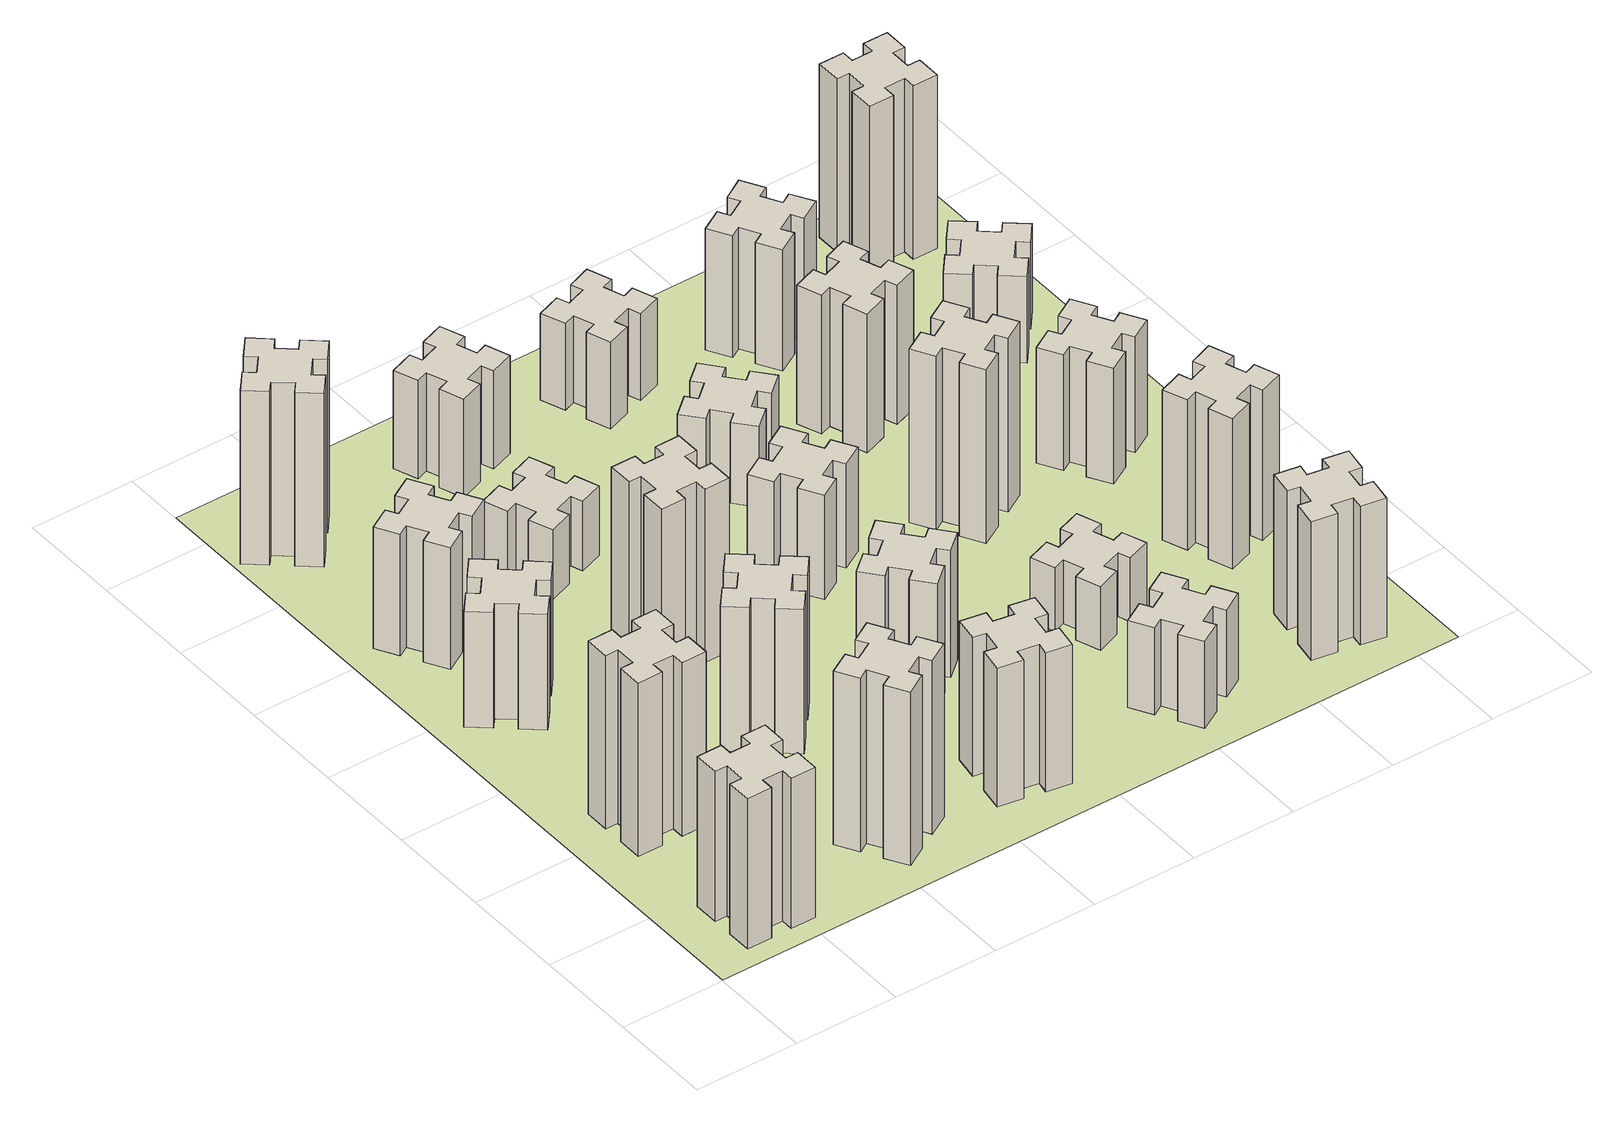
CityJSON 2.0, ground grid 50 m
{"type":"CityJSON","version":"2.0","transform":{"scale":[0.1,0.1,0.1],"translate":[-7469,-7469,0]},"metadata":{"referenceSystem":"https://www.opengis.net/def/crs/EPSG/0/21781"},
"CityObjects":{
"building1":{"type":"Building","attributes":{"class":"1000","function":"1000","usage":"1000","yearOfConstruction":2016,"roofType":"1000","measuredHeight":78,"storeysAboveGround":30,"storeysBelowGround":0},"geometry":[{"type":"Solid","lod":"1","boundaries":[[[[0,1,2,3,4,5,6,7,8,9,10,11,12,13,14,15,16,17,18,19]],[[17,16,20,21]],[[16,15,22,20]],[[15,14,23,22]],[[14,13,24,23]],[[13,12,25,24]],[[12,11,26,25]],[[11,10,27,26]],[[10,9,28,27]],[[9,8,29,28]],[[8,7,30,29]],[[7,6,31,30]],[[6,5,32,31]],[[5,4,33,32]],[[4,3,34,33]],[[3,2,35,34]],[[2,1,36,35]],[[1,0,37,36]],[[0,19,38,37]],[[19,18,39,38]],[[18,17,21,39]],[[24,25,26,27,28,29,30,31,32,33,34,35,36,37,38,39,21,20,22,23]]]]}]},
"building2":{"type":"Building","attributes":{"class":"1000","function":"1000","usage":"1000","yearOfConstruction":2016,"roofType":"1000","measuredHeight":90,"storeysAboveGround":30,"storeysBelowGround":0},"geometry":[{"type":"Solid","lod":"1","boundaries":[[[[40,41,42,43,44,45,46,47,48,49,50,51,52,53,54,55,56,57,58,59]],[[57,56,60,61]],[[56,55,62,60]],[[55,54,63,62]],[[54,53,64,63]],[[53,52,65,64]],[[52,51,66,65]],[[51,50,67,66]],[[50,49,68,67]],[[49,48,69,68]],[[48,47,70,69]],[[47,46,71,70]],[[46,45,72,71]],[[45,44,73,72]],[[44,43,74,73]],[[43,42,75,74]],[[42,41,76,75]],[[41,40,77,76]],[[40,59,78,77]],[[59,58,79,78]],[[58,57,61,79]],[[64,65,66,67,68,69,70,71,72,73,74,75,76,77,78,79,61,60,62,63]]]]}]},
"building3":{"type":"Building","attributes":{"class":"1000","function":"1000","usage":"1000","yearOfConstruction":2016,"roofType":"1000","measuredHeight":60,"storeysAboveGround":30,"storeysBelowGround":0},"geometry":[{"type":"Solid","lod":"1","boundaries":[[[[80,81,82,83,84,85,86,87,88,89,90,91,92,93,94,95,96,97,98,99]],[[97,96,100,101]],[[96,95,102,100]],[[95,94,103,102]],[[94,93,104,103]],[[93,92,105,104]],[[92,91,106,105]],[[91,90,107,106]],[[90,89,108,107]],[[89,88,109,108]],[[88,87,110,109]],[[87,86,111,110]],[[86,85,112,111]],[[85,84,113,112]],[[84,83,114,113]],[[83,82,115,114]],[[82,81,116,115]],[[81,80,117,116]],[[80,99,118,117]],[[99,98,119,118]],[[98,97,101,119]],[[104,105,106,107,108,109,110,111,112,113,114,115,116,117,118,119,101,100,102,103]]]]}]},
"building4":{"type":"Building","attributes":{"class":"1000","function":"1000","usage":"1000","yearOfConstruction":2016,"roofType":"1000","measuredHeight":63,"storeysAboveGround":30,"storeysBelowGround":0},"geometry":[{"type":"Solid","lod":"1","boundaries":[[[[120,121,122,123,124,125,126,127,128,129,130,131,132,133,134,135,136,137,138,139]],[[137,136,140,141]],[[136,135,142,140]],[[135,134,143,142]],[[134,133,144,143]],[[133,132,145,144]],[[132,131,146,145]],[[131,130,147,146]],[[130,129,148,147]],[[129,128,149,148]],[[128,127,150,149]],[[127,126,151,150]],[[126,125,152,151]],[[125,124,153,152]],[[124,123,154,153]],[[123,122,155,154]],[[122,121,156,155]],[[121,120,157,156]],[[120,139,158,157]],[[139,138,159,158]],[[138,137,141,159]],[[144,145,146,147,148,149,150,151,152,153,154,155,156,157,158,159,141,140,142,143]]]]}]},
"building5":{"type":"Building","attributes":{"class":"1000","function":"1000","usage":"1000","yearOfConstruction":2016,"roofType":"1000","measuredHeight":90,"storeysAboveGround":30,"storeysBelowGround":0},"geometry":[{"type":"Solid","lod":"1","boundaries":[[[[160,161,162,163,164,165,166,167,168,169,170,171,172,173,174,175,176,177,178,179]],[[177,176,180,181]],[[176,175,182,180]],[[175,174,183,182]],[[174,173,184,183]],[[173,172,185,184]],[[172,171,186,185]],[[171,170,187,186]],[[170,169,188,187]],[[169,168,189,188]],[[168,167,190,189]],[[167,166,191,190]],[[166,165,192,191]],[[165,164,193,192]],[[164,163,194,193]],[[163,162,195,194]],[[162,161,196,195]],[[161,160,197,196]],[[160,179,198,197]],[[179,178,199,198]],[[178,177,181,199]],[[184,185,186,187,188,189,190,191,192,193,194,195,196,197,198,199,181,180,182,183]]]]}]},
"building6":{"type":"Building","attributes":{"class":"1000","function":"1000","usage":"1000","yearOfConstruction":2016,"roofType":"1000","measuredHeight":90,"storeysAboveGround":30,"storeysBelowGround":0},"geometry":[{"type":"Solid","lod":"1","boundaries":[[[[200,201,202,203,204,205,206,207,208,209,210,211,212,213,214,215,216,217,218,219]],[[217,216,220,221]],[[216,215,222,220]],[[215,214,223,222]],[[214,213,224,223]],[[213,212,225,224]],[[212,211,226,225]],[[211,210,227,226]],[[210,209,228,227]],[[209,208,229,228]],[[208,207,230,229]],[[207,206,231,230]],[[206,205,232,231]],[[205,204,233,232]],[[204,203,234,233]],[[203,202,235,234]],[[202,201,236,235]],[[201,200,237,236]],[[200,219,238,237]],[[219,218,239,238]],[[218,217,221,239]],[[224,225,226,227,228,229,230,231,232,233,234,235,236,237,238,239,221,220,222,223]]]]}]},
"building7":{"type":"Building","attributes":{"class":"1000","function":"1000","usage":"1000","yearOfConstruction":2016,"roofType":"1000","measuredHeight":75,"storeysAboveGround":30,"storeysBelowGround":0},"geometry":[{"type":"Solid","lod":"1","boundaries":[[[[240,241,242,243,244,245,246,247,248,249,250,251,252,253,254,255,256,257,258,259]],[[257,256,260,261]],[[256,255,262,260]],[[255,254,263,262]],[[254,253,264,263]],[[253,252,265,264]],[[252,251,266,265]],[[251,250,267,266]],[[250,249,268,267]],[[249,248,269,268]],[[248,247,270,269]],[[247,246,271,270]],[[246,245,272,271]],[[245,244,273,272]],[[244,243,274,273]],[[243,242,275,274]],[[242,241,276,275]],[[241,240,277,276]],[[240,259,278,277]],[[259,258,279,278]],[[258,257,261,279]],[[264,265,266,267,268,269,270,271,272,273,274,275,276,277,278,279,261,260,262,263]]]]}]},
"building8":{"type":"Building","attributes":{"class":"1000","function":"1000","usage":"1000","yearOfConstruction":2016,"roofType":"1000","measuredHeight":90,"storeysAboveGround":30,"storeysBelowGround":0},"geometry":[{"type":"Solid","lod":"1","boundaries":[[[[280,281,282,283,284,285,286,287,288,289,290,291,292,293,294,295,296,297,298,299]],[[297,296,300,301]],[[296,295,302,300]],[[295,294,303,302]],[[294,293,304,303]],[[293,292,305,304]],[[292,291,306,305]],[[291,290,307,306]],[[290,289,308,307]],[[289,288,309,308]],[[288,287,310,309]],[[287,286,311,310]],[[286,285,312,311]],[[285,284,313,312]],[[284,283,314,313]],[[283,282,315,314]],[[282,281,316,315]],[[281,280,317,316]],[[280,299,318,317]],[[299,298,319,318]],[[298,297,301,319]],[[304,305,306,307,308,309,310,311,312,313,314,315,316,317,318,319,301,300,302,303]]]]}]},
"building9":{"type":"Building","attributes":{"class":"1000","function":"1000","usage":"1000","yearOfConstruction":2016,"roofType":"1000","measuredHeight":36,"storeysAboveGround":30,"storeysBelowGround":0},"geometry":[{"type":"Solid","lod":"1","boundaries":[[[[320,321,322,323,324,325,326,327,328,329,330,331,332,333,334,335,336,337,338,339]],[[337,336,340,341]],[[336,335,342,340]],[[335,334,343,342]],[[334,333,344,343]],[[333,332,345,344]],[[332,331,346,345]],[[331,330,347,346]],[[330,329,348,347]],[[329,328,349,348]],[[328,327,350,349]],[[327,326,351,350]],[[326,325,352,351]],[[325,324,353,352]],[[324,323,354,353]],[[323,322,355,354]],[[322,321,356,355]],[[321,320,357,356]],[[320,339,358,357]],[[339,338,359,358]],[[338,337,341,359]],[[344,345,346,347,348,349,350,351,352,353,354,355,356,357,358,359,341,340,342,343]]]]}]},
"building10":{"type":"Building","attributes":{"class":"1000","function":"1000","usage":"1000","yearOfConstruction":2016,"roofType":"1000","measuredHeight":72,"storeysAboveGround":30,"storeysBelowGround":0},"geometry":[{"type":"Solid","lod":"1","boundaries":[[[[360,361,362,363,364,365,366,367,368,369,370,371,372,373,374,375,376,377,378,379]],[[377,376,380,381]],[[376,375,382,380]],[[375,374,383,382]],[[374,373,384,383]],[[373,372,385,384]],[[372,371,386,385]],[[371,370,387,386]],[[370,369,388,387]],[[369,368,389,388]],[[368,367,390,389]],[[367,366,391,390]],[[366,365,392,391]],[[365,364,393,392]],[[364,363,394,393]],[[363,362,395,394]],[[362,361,396,395]],[[361,360,397,396]],[[360,379,398,397]],[[379,378,399,398]],[[378,377,381,399]],[[384,385,386,387,388,389,390,391,392,393,394,395,396,397,398,399,381,380,382,383]]]]}]},
"building11":{"type":"Building","attributes":{"class":"1000","function":"1000","usage":"1000","yearOfConstruction":2016,"roofType":"1000","measuredHeight":66,"storeysAboveGround":30,"storeysBelowGround":0},"geometry":[{"type":"Solid","lod":"1","boundaries":[[[[400,401,402,403,404,405,406,407,408,409,410,411,412,413,414,415,416,417,418,419]],[[417,416,420,421]],[[416,415,422,420]],[[415,414,423,422]],[[414,413,424,423]],[[413,412,425,424]],[[412,411,426,425]],[[411,410,427,426]],[[410,409,428,427]],[[409,408,429,428]],[[408,407,430,429]],[[407,406,431,430]],[[406,405,432,431]],[[405,404,433,432]],[[404,403,434,433]],[[403,402,435,434]],[[402,401,436,435]],[[401,400,437,436]],[[400,419,438,437]],[[419,418,439,438]],[[418,417,421,439]],[[424,425,426,427,428,429,430,431,432,433,434,435,436,437,438,439,421,420,422,423]]]]}]},
"building12":{"type":"Building","attributes":{"class":"1000","function":"1000","usage":"1000","yearOfConstruction":2016,"roofType":"1000","measuredHeight":51,"storeysAboveGround":30,"storeysBelowGround":0},"geometry":[{"type":"Solid","lod":"1","boundaries":[[[[440,441,442,443,444,445,446,447,448,449,450,451,452,453,454,455,456,457,458,459]],[[457,456,460,461]],[[456,455,462,460]],[[455,454,463,462]],[[454,453,464,463]],[[453,452,465,464]],[[452,451,466,465]],[[451,450,467,466]],[[450,449,468,467]],[[449,448,469,468]],[[448,447,470,469]],[[447,446,471,470]],[[446,445,472,471]],[[445,444,473,472]],[[444,443,474,473]],[[443,442,475,474]],[[442,441,476,475]],[[441,440,477,476]],[[440,459,478,477]],[[459,458,479,478]],[[458,457,461,479]],[[464,465,466,467,468,469,470,471,472,473,474,475,476,477,478,479,461,460,462,463]]]]}]},
"building13":{"type":"Building","attributes":{"class":"1000","function":"1000","usage":"1000","yearOfConstruction":2016,"roofType":"1000","measuredHeight":54,"storeysAboveGround":30,"storeysBelowGround":0},"geometry":[{"type":"Solid","lod":"1","boundaries":[[[[480,481,482,483,484,485,486,487,488,489,490,491,492,493,494,495,496,497,498,499]],[[497,496,500,501]],[[496,495,502,500]],[[495,494,503,502]],[[494,493,504,503]],[[493,492,505,504]],[[492,491,506,505]],[[491,490,507,506]],[[490,489,508,507]],[[489,488,509,508]],[[488,487,510,509]],[[487,486,511,510]],[[486,485,512,511]],[[485,484,513,512]],[[484,483,514,513]],[[483,482,515,514]],[[482,481,516,515]],[[481,480,517,516]],[[480,499,518,517]],[[499,498,519,518]],[[498,497,501,519]],[[504,505,506,507,508,509,510,511,512,513,514,515,516,517,518,519,501,500,502,503]]]]}]},
"building14":{"type":"Building","attributes":{"class":"1000","function":"1000","usage":"1000","yearOfConstruction":2016,"roofType":"1000","measuredHeight":45,"storeysAboveGround":30,"storeysBelowGround":0},"geometry":[{"type":"Solid","lod":"1","boundaries":[[[[520,521,522,523,524,525,526,527,528,529,530,531,532,533,534,535,536,537,538,539]],[[537,536,540,541]],[[536,535,542,540]],[[535,534,543,542]],[[534,533,544,543]],[[533,532,545,544]],[[532,531,546,545]],[[531,530,547,546]],[[530,529,548,547]],[[529,528,549,548]],[[528,527,550,549]],[[527,526,551,550]],[[526,525,552,551]],[[525,524,553,552]],[[524,523,554,553]],[[523,522,555,554]],[[522,521,556,555]],[[521,520,557,556]],[[520,539,558,557]],[[539,538,559,558]],[[538,537,541,559]],[[544,545,546,547,548,549,550,551,552,553,554,555,556,557,558,559,541,540,542,543]]]]}]},
"building15":{"type":"Building","attributes":{"class":"1000","function":"1000","usage":"1000","yearOfConstruction":2016,"roofType":"1000","measuredHeight":42,"storeysAboveGround":30,"storeysBelowGround":0},"geometry":[{"type":"Solid","lod":"1","boundaries":[[[[560,561,562,563,564,565,566,567,568,569,570,571,572,573,574,575,576,577,578,579]],[[577,576,580,581]],[[576,575,582,580]],[[575,574,583,582]],[[574,573,584,583]],[[573,572,585,584]],[[572,571,586,585]],[[571,570,587,586]],[[570,569,588,587]],[[569,568,589,588]],[[568,567,590,589]],[[567,566,591,590]],[[566,565,592,591]],[[565,564,593,592]],[[564,563,594,593]],[[563,562,595,594]],[[562,561,596,595]],[[561,560,597,596]],[[560,579,598,597]],[[579,578,599,598]],[[578,577,581,599]],[[584,585,586,587,588,589,590,591,592,593,594,595,596,597,598,599,581,580,582,583]]]]}]},
"building16":{"type":"Building","attributes":{"class":"1000","function":"1000","usage":"1000","yearOfConstruction":2016,"roofType":"1000","measuredHeight":45,"storeysAboveGround":30,"storeysBelowGround":0},"geometry":[{"type":"Solid","lod":"1","boundaries":[[[[600,601,602,603,604,605,606,607,608,609,610,611,612,613,614,615,616,617,618,619]],[[617,616,620,621]],[[616,615,622,620]],[[615,614,623,622]],[[614,613,624,623]],[[613,612,625,624]],[[612,611,626,625]],[[611,610,627,626]],[[610,609,628,627]],[[609,608,629,628]],[[608,607,630,629]],[[607,606,631,630]],[[606,605,632,631]],[[605,604,633,632]],[[604,603,634,633]],[[603,602,635,634]],[[602,601,636,635]],[[601,600,637,636]],[[600,619,638,637]],[[619,618,639,638]],[[618,617,621,639]],[[624,625,626,627,628,629,630,631,632,633,634,635,636,637,638,639,621,620,622,623]]]]}]},
"building17":{"type":"Building","attributes":{"class":"1000","function":"1000","usage":"1000","yearOfConstruction":2016,"roofType":"1000","measuredHeight":33,"storeysAboveGround":30,"storeysBelowGround":0},"geometry":[{"type":"Solid","lod":"1","boundaries":[[[[640,641,642,643,644,645,646,647,648,649,650,651,652,653,654,655,656,657,658,659]],[[657,656,660,661]],[[656,655,662,660]],[[655,654,663,662]],[[654,653,664,663]],[[653,652,665,664]],[[652,651,666,665]],[[651,650,667,666]],[[650,649,668,667]],[[649,648,669,668]],[[648,647,670,669]],[[647,646,671,670]],[[646,645,672,671]],[[645,644,673,672]],[[644,643,674,673]],[[643,642,675,674]],[[642,641,676,675]],[[641,640,677,676]],[[640,659,678,677]],[[659,658,679,678]],[[658,657,661,679]],[[664,665,666,667,668,669,670,671,672,673,674,675,676,677,678,679,661,660,662,663]]]]}]},
"building18":{"type":"Building","attributes":{"class":"1000","function":"1000","usage":"1000","yearOfConstruction":2016,"roofType":"1000","measuredHeight":90,"storeysAboveGround":30,"storeysBelowGround":0},"geometry":[{"type":"Solid","lod":"1","boundaries":[[[[680,681,682,683,684,685,686,687,688,689,690,691,692,693,694,695,696,697,698,699]],[[697,696,700,701]],[[696,695,702,700]],[[695,694,703,702]],[[694,693,704,703]],[[693,692,705,704]],[[692,691,706,705]],[[691,690,707,706]],[[690,689,708,707]],[[689,688,709,708]],[[688,687,710,709]],[[687,686,711,710]],[[686,685,712,711]],[[685,684,713,712]],[[684,683,714,713]],[[683,682,715,714]],[[682,681,716,715]],[[681,680,717,716]],[[680,699,718,717]],[[699,698,719,718]],[[698,697,701,719]],[[704,705,706,707,708,709,710,711,712,713,714,715,716,717,718,719,701,700,702,703]]]]}]},
"building19":{"type":"Building","attributes":{"class":"1000","function":"1000","usage":"1000","yearOfConstruction":2016,"roofType":"1000","measuredHeight":72,"storeysAboveGround":30,"storeysBelowGround":0},"geometry":[{"type":"Solid","lod":"1","boundaries":[[[[720,721,722,723,724,725,726,727,728,729,730,731,732,733,734,735,736,737,738,739]],[[737,736,740,741]],[[736,735,742,740]],[[735,734,743,742]],[[734,733,744,743]],[[733,732,745,744]],[[732,731,746,745]],[[731,730,747,746]],[[730,729,748,747]],[[729,728,749,748]],[[728,727,750,749]],[[727,726,751,750]],[[726,725,752,751]],[[725,724,753,752]],[[724,723,754,753]],[[723,722,755,754]],[[722,721,756,755]],[[721,720,757,756]],[[720,739,758,757]],[[739,738,759,758]],[[738,737,741,759]],[[744,745,746,747,748,749,750,751,752,753,754,755,756,757,758,759,741,740,742,743]]]]}]},
"building20":{"type":"Building","attributes":{"class":"1000","function":"1000","usage":"1000","yearOfConstruction":2016,"roofType":"1000","measuredHeight":72,"storeysAboveGround":30,"storeysBelowGround":0},"geometry":[{"type":"Solid","lod":"1","boundaries":[[[[760,761,762,763,764,765,766,767,768,769,770,771,772,773,774,775,776,777,778,779]],[[777,776,780,781]],[[776,775,782,780]],[[775,774,783,782]],[[774,773,784,783]],[[773,772,785,784]],[[772,771,786,785]],[[771,770,787,786]],[[770,769,788,787]],[[769,768,789,788]],[[768,767,790,789]],[[767,766,791,790]],[[766,765,792,791]],[[765,764,793,792]],[[764,763,794,793]],[[763,762,795,794]],[[762,761,796,795]],[[761,760,797,796]],[[760,779,798,797]],[[779,778,799,798]],[[778,777,781,799]],[[784,785,786,787,788,789,790,791,792,793,794,795,796,797,798,799,781,780,782,783]]]]}]},
"building21":{"type":"Building","attributes":{"class":"1000","function":"1000","usage":"1000","yearOfConstruction":2016,"roofType":"1000","measuredHeight":63,"storeysAboveGround":30,"storeysBelowGround":0},"geometry":[{"type":"Solid","lod":"1","boundaries":[[[[800,801,802,803,804,805,806,807,808,809,810,811,812,813,814,815,816,817,818,819]],[[817,816,820,821]],[[816,815,822,820]],[[815,814,823,822]],[[814,813,824,823]],[[813,812,825,824]],[[812,811,826,825]],[[811,810,827,826]],[[810,809,828,827]],[[809,808,829,828]],[[808,807,830,829]],[[807,806,831,830]],[[806,805,832,831]],[[805,804,833,832]],[[804,803,834,833]],[[803,802,835,834]],[[802,801,836,835]],[[801,800,837,836]],[[800,819,838,837]],[[819,818,839,838]],[[818,817,821,839]],[[824,825,826,827,828,829,830,831,832,833,834,835,836,837,838,839,821,820,822,823]]]]}]},
"building22":{"type":"Building","attributes":{"class":"1000","function":"1000","usage":"1000","yearOfConstruction":2016,"roofType":"1000","measuredHeight":78,"storeysAboveGround":30,"storeysBelowGround":0},"geometry":[{"type":"Solid","lod":"1","boundaries":[[[[840,841,842,843,844,845,846,847,848,849,850,851,852,853,854,855,856,857,858,859]],[[857,856,860,861]],[[856,855,862,860]],[[855,854,863,862]],[[854,853,864,863]],[[853,852,865,864]],[[852,851,866,865]],[[851,850,867,866]],[[850,849,868,867]],[[849,848,869,868]],[[848,847,870,869]],[[847,846,871,870]],[[846,845,872,871]],[[845,844,873,872]],[[844,843,874,873]],[[843,842,875,874]],[[842,841,876,875]],[[841,840,877,876]],[[840,859,878,877]],[[859,858,879,878]],[[858,857,861,879]],[[864,865,866,867,868,869,870,871,872,873,874,875,876,877,878,879,861,860,862,863]]]]}]},
"building23":{"type":"Building","attributes":{"class":"1000","function":"1000","usage":"1000","yearOfConstruction":2016,"roofType":"1000","measuredHeight":60,"storeysAboveGround":30,"storeysBelowGround":0},"geometry":[{"type":"Solid","lod":"1","boundaries":[[[[880,881,882,883,884,885,886,887,888,889,890,891,892,893,894,895,896,897,898,899]],[[897,896,900,901]],[[896,895,902,900]],[[895,894,903,902]],[[894,893,904,903]],[[893,892,905,904]],[[892,891,906,905]],[[891,890,907,906]],[[890,889,908,907]],[[889,888,909,908]],[[888,887,910,909]],[[887,886,911,910]],[[886,885,912,911]],[[885,884,913,912]],[[884,883,914,913]],[[883,882,915,914]],[[882,881,916,915]],[[881,880,917,916]],[[880,899,918,917]],[[899,898,919,918]],[[898,897,901,919]],[[904,905,906,907,908,909,910,911,912,913,914,915,916,917,918,919,901,900,902,903]]]]}]},
"building24":{"type":"Building","attributes":{"class":"1000","function":"1000","usage":"1000","yearOfConstruction":2016,"roofType":"1000","measuredHeight":45,"storeysAboveGround":30,"storeysBelowGround":0},"geometry":[{"type":"Solid","lod":"1","boundaries":[[[[920,921,922,923,924,925,926,927,928,929,930,931,932,933,934,935,936,937,938,939]],[[937,936,940,941]],[[936,935,942,940]],[[935,934,943,942]],[[934,933,944,943]],[[933,932,945,944]],[[932,931,946,945]],[[931,930,947,946]],[[930,929,948,947]],[[929,928,949,948]],[[928,927,950,949]],[[927,926,951,950]],[[926,925,952,951]],[[925,924,953,952]],[[924,923,954,953]],[[923,922,955,954]],[[922,921,956,955]],[[921,920,957,956]],[[920,939,958,957]],[[939,938,959,958]],[[938,937,941,959]],[[944,945,946,947,948,949,950,951,952,953,954,955,956,957,958,959,941,940,942,943]]]]}]},
"building25":{"type":"Building","attributes":{"class":"1000","function":"1000","usage":"1000","yearOfConstruction":2016,"roofType":"1000","measuredHeight":90,"storeysAboveGround":30,"storeysBelowGround":0},"geometry":[{"type":"Solid","lod":"1","boundaries":[[[[960,961,962,963,964,965,966,967,968,969,970,971,972,973,974,975,976,977,978,979]],[[977,976,980,981]],[[976,975,982,980]],[[975,974,983,982]],[[974,973,984,983]],[[973,972,985,984]],[[972,971,986,985]],[[971,970,987,986]],[[970,969,988,987]],[[969,968,989,988]],[[968,967,990,989]],[[967,966,991,990]],[[966,965,992,991]],[[965,964,993,992]],[[964,963,994,993]],[[963,962,995,994]],[[962,961,996,995]],[[961,960,997,996]],[[960,979,998,997]],[[979,978,999,998]],[[978,977,981,999]],[[984,985,986,987,988,989,990,991,992,993,994,995,996,997,998,999,981,980,982,983]]]]}]},
"landuse1":{"type":"LandUse","attributes":{"name":"plot1","function":"1010"},"geometry":[{"type":"MultiSurface","lod":"1","boundaries":[[[1000,1001,1002,1003]]]}]}
},
"vertices":[
[265,325,0],[265,225,0],[205,225,0],[205,105,0],[325,105,0],[325,165,0],[425,165,0],[425,105,0],[545,105,0],[545,225,0],[485,225,0],[485,325,0],[545,325,0],[545,445,0],[425,445,0],[425,385,0],[325,385,0],[325,445,0],[205,445,0],[205,325,0],[325,385,780],[325,445,780],[425,385,780],[425,445,780],[545,445,780],[545,325,780],[485,325,780],[485,225,780],[545,225,780],[545,105,780],[425,105,780],[425,165,780],[325,165,780],[325,105,780],[205,105,780],[205,225,780],[265,225,780],[265,325,780],[205,325,780],[205,445,780],
[265,1065,0],[265,965,0],[205,965,0],[205,845,0],[325,845,0],[325,905,0],[425,905,0],[425,845,0],[545,845,0],[545,965,0],[485,965,0],[485,1065,0],[545,1065,0],[545,1185,0],[425,1185,0],[425,1125,0],[325,1125,0],[325,1185,0],[205,1185,0],[205,1065,0],[325,1125,900],[325,1185,900],[425,1125,900],[425,1185,900],[545,1185,900],[545,1065,900],[485,1065,900],[485,965,900],[545,965,900],[545,845,900],[425,845,900],[425,905,900],[325,905,900],[325,845,900],[205,845,900],[205,965,900],[265,965,900],[265,1065,900],[205,1065,900],[205,1185,900],
[427,1846,0],[492,1923,0],[538,1884,0],[615,1976,0],[523,2053,0],[484,2007,0],[408,2072,0],[446,2118,0],[354,2195,0],[277,2103,0],[323,2064,0],[259,1988,0],[213,2026,0],[136,1934,0],[228,1857,0],[266,1903,0],[343,1839,0],[304,1793,0],[396,1716,0],[473,1808,0],[343,1839,600],[304,1793,600],[266,1903,600],[228,1857,600],[136,1934,600],[213,2026,600],[259,1988,600],[323,2064,600],[277,2103,600],[354,2195,600],[446,2118,600],[408,2072,600],[484,2007,600],[523,2053,600],[615,1976,600],[538,1884,600],[492,1923,600],[427,1846,600],[473,1808,600],[396,1716,600],
[496,2507,0],[446,2594,0],[498,2624,0],[438,2728,0],[334,2668,0],[364,2616,0],[277,2566,0],[247,2618,0],[143,2558,0],[203,2454,0],[255,2484,0],[305,2397,0],[253,2367,0],[313,2263,0],[417,2323,0],[387,2375,0],[474,2425,0],[504,2373,0],[608,2433,0],[548,2537,0],[474,2425,630],[504,2373,630],[387,2375,630],[417,2323,630],[313,2263,630],[253,2367,630],[305,2397,630],[255,2484,630],[203,2454,630],[143,2558,630],[247,2618,630],[277,2566,630],[364,2616,630],[334,2668,630],[438,2728,630],[498,2624,630],[446,2594,630],[496,2507,630],[548,2537,630],[608,2433,630],
[1127,255,0],[1214,305,0],[1244,253,0],[1348,313,0],[1288,417,0],[1236,387,0],[1186,474,0],[1238,504,0],[1178,608,0],[1074,548,0],[1104,496,0],[1017,446,0],[987,498,0],[883,438,0],[943,334,0],[995,364,0],[1045,277,0],[993,247,0],[1053,143,0],[1157,203,0],[1045,277,900],[993,247,900],[995,364,900],[943,334,900],[883,438,900],[987,498,900],[1017,446,900],[1104,496,900],[1074,548,900],[1178,608,900],[1238,504,900],[1186,474,900],[1236,387,900],[1288,417,900],[1348,313,900],[1244,253,900],[1214,305,900],[1127,255,900],[1157,203,900],[1053,143,900],
[384,3387,0],[308,3452,0],[346,3498,0],[254,3575,0],[177,3483,0],[223,3444,0],[159,3368,0],[113,3406,0],[36,3314,0],[128,3237,0],[166,3283,0],[243,3219,0],[204,3173,0],[296,3096,0],[373,3188,0],[327,3226,0],[392,3303,0],[438,3264,0],[515,3356,0],[423,3433,0],[392,3303,900],[438,3264,900],[327,3226,900],[373,3188,900],[296,3096,900],[204,3173,900],[243,3219,900],[166,3283,900],[128,3237,900],[36,3314,900],[113,3406,900],[159,3368,900],[223,3444,900],[177,3483,900],[254,3575,900],[346,3498,900],[308,3452,900],[384,3387,900],[423,3433,900],[515,3356,900],
[1224,1267,0],[1148,1332,0],[1186,1378,0],[1094,1455,0],[1017,1363,0],[1063,1324,0],[999,1248,0],[953,1286,0],[876,1194,0],[968,1117,0],[1006,1163,0],[1083,1099,0],[1044,1053,0],[1136,976,0],[1213,1068,0],[1167,1106,0],[1232,1183,0],[1278,1144,0],[1355,1236,0],[1263,1313,0],[1232,1183,750],[1278,1144,750],[1167,1106,750],[1213,1068,750],[1136,976,750],[1044,1053,750],[1083,1099,750],[1006,1163,750],[968,1117,750],[876,1194,750],[953,1286,750],[999,1248,750],[1063,1324,750],[1017,1363,750],[1094,1455,750],[1186,1378,750],[1148,1332,750],[1224,1267,750],[1263,1313,750],[1355,1236,750],
[1165,1965,0],[1065,1965,0],[1065,2025,0],[945,2025,0],[945,1905,0],[1005,1905,0],[1005,1805,0],[945,1805,0],[945,1685,0],[1065,1685,0],[1065,1745,0],[1165,1745,0],[1165,1685,0],[1285,1685,0],[1285,1805,0],[1225,1805,0],[1225,1905,0],[1285,1905,0],[1285,2025,0],[1165,2025,0],[1225,1905,900],[1285,1905,900],[1225,1805,900],[1285,1805,900],[1285,1685,900],[1165,1685,900],[1165,1745,900],[1065,1745,900],[1065,1685,900],[945,1685,900],[945,1805,900],[1005,1805,900],[1005,1905,900],[945,1905,900],[945,2025,900],[1065,2025,900],[1065,1965,900],[1165,1965,900],[1165,2025,900],[1285,2025,900],
[1025,2716,0],[931,2682,0],[910,2738,0],[797,2697,0],[839,2584,0],[895,2605,0],[929,2511,0],[873,2490,0],[914,2377,0],[1027,2419,0],[1006,2475,0],[1100,2509,0],[1120,2453,0],[1233,2494,0],[1192,2607,0],[1136,2586,0],[1102,2680,0],[1158,2700,0],[1117,2813,0],[1004,2772,0],[1102,2680,360],[1158,2700,360],[1136,2586,360],[1192,2607,360],[1233,2494,360],[1120,2453,360],[1100,2509,360],[1006,2475,360],[1027,2419,360],[914,2377,360],[873,2490,360],[929,2511,360],[895,2605,360],[839,2584,360],[797,2697,360],[910,2738,360],[931,2682,360],[1025,2716,360],[1004,2772,360],[1117,2813,360],
[1855,307,0],[1872,405,0],[1931,395,0],[1952,513,0],[1834,534,0],[1824,475,0],[1725,492,0],[1736,551,0],[1617,572,0],[1597,454,0],[1656,444,0],[1638,345,0],[1579,356,0],[1558,237,0],[1677,217,0],[1687,276,0],[1785,258,0],[1775,199,0],[1893,178,0],[1914,297,0],[1785,258,720],[1775,199,720],[1687,276,720],[1677,217,720],[1558,237,720],[1579,356,720],[1638,345,720],[1656,444,720],[1597,454,720],[1617,572,720],[1736,551,720],[1725,492,720],[1824,475,720],[1834,534,720],[1952,513,720],[1931,395,720],[1872,405,720],[1855,307,720],[1914,297,720],[1893,178,720],
[1788,999,0],[1864,1063,0],[1903,1017,0],[1995,1094,0],[1918,1186,0],[1872,1148,0],[1807,1224,0],[1853,1263,0],[1776,1355,0],[1684,1278,0],[1723,1232,0],[1646,1167,0],[1608,1213,0],[1516,1136,0],[1593,1044,0],[1639,1083,0],[1703,1006,0],[1657,968,0],[1734,876,0],[1826,953,0],[1703,1006,660],[1657,968,660],[1639,1083,660],[1593,1044,660],[1516,1136,660],[1608,1213,660],[1646,1167,660],[1723,1232,660],[1684,1278,660],[1776,1355,660],[1853,1263,660],[1807,1224,660],[1872,1148,660],[1918,1186,660],[1995,1094,660],[1903,1017,660],[1864,1063,660],[1788,999,660],[1826,953,660],[1734,876,660],
[1125,3456,0],[1031,3422,0],[1010,3478,0],[897,3437,0],[939,3324,0],[995,3345,0],[1029,3251,0],[973,3230,0],[1014,3117,0],[1127,3159,0],[1106,3215,0],[1200,3249,0],[1220,3193,0],[1333,3234,0],[1292,3347,0],[1236,3326,0],[1202,3420,0],[1258,3440,0],[1217,3553,0],[1104,3512,0],[1202,3420,510],[1258,3440,510],[1236,3326,510],[1292,3347,510],[1333,3234,510],[1220,3193,510],[1200,3249,510],[1106,3215,510],[1127,3159,510],[1014,3117,510],[973,3230,510],[1029,3251,510],[995,3345,510],[939,3324,510],[897,3437,510],[1010,3478,510],[1031,3422,510],[1125,3456,510],[1104,3512,510],[1217,3553,510],
[1844,2076,0],[1757,2026,0],[1727,2078,0],[1623,2018,0],[1683,1914,0],[1735,1944,0],[1785,1857,0],[1733,1827,0],[1793,1723,0],[1897,1783,0],[1867,1835,0],[1954,1885,0],[1984,1833,0],[2088,1893,0],[2028,1997,0],[1976,1967,0],[1926,2054,0],[1978,2084,0],[1918,2188,0],[1814,2128,0],[1926,2054,540],[1978,2084,540],[1976,1967,540],[2028,1997,540],[2088,1893,540],[1984,1833,540],[1954,1885,540],[1867,1835,540],[1897,1783,540],[1793,1723,540],[1733,1827,540],[1785,1857,540],[1735,1944,540],[1683,1914,540],[1623,2018,540],[1727,2078,540],[1757,2026,540],[1844,2076,540],[1814,2128,540],[1918,2188,540],
[2475,364,0],[2525,277,0],[2473,247,0],[2533,143,0],[2637,203,0],[2607,255,0],[2694,305,0],[2724,253,0],[2828,313,0],[2768,417,0],[2716,387,0],[2666,474,0],[2718,504,0],[2658,608,0],[2554,548,0],[2584,496,0],[2497,446,0],[2467,498,0],[2363,438,0],[2423,334,0],[2497,446,450],[2467,498,450],[2584,496,450],[2554,548,450],[2658,608,450],[2718,504,450],[2666,474,450],[2716,387,450],[2768,417,450],[2828,313,450],[2724,253,450],[2694,305,450],[2607,255,450],[2637,203,450],[2533,143,450],[2473,247,450],[2525,277,450],[2475,364,450],[2423,334,450],[2363,438,450],
[1988,2479,0],[2064,2543,0],[2103,2497,0],[2195,2574,0],[2118,2666,0],[2072,2628,0],[2007,2704,0],[2053,2743,0],[1976,2835,0],[1884,2758,0],[1923,2712,0],[1846,2647,0],[1808,2693,0],[1716,2616,0],[1793,2524,0],[1839,2563,0],[1903,2486,0],[1857,2448,0],[1934,2356,0],[2026,2433,0],[1903,2486,420],[1857,2448,420],[1839,2563,420],[1793,2524,420],[1716,2616,420],[1808,2693,420],[1846,2647,420],[1923,2712,420],[1884,2758,420],[1976,2835,420],[2053,2743,420],[2007,2704,420],[2072,2628,420],[2118,2666,420],[2195,2574,420],[2103,2497,420],[2064,2543,420],[1988,2479,420],[2026,2433,420],[1934,2356,420],
[1865,3456,0],[1771,3422,0],[1750,3478,0],[1637,3437,0],[1679,3324,0],[1735,3345,0],[1769,3251,0],[1713,3230,0],[1754,3117,0],[1867,3159,0],[1846,3215,0],[1940,3249,0],[1960,3193,0],[2073,3234,0],[2032,3347,0],[1976,3326,0],[1942,3420,0],[1998,3440,0],[1957,3553,0],[1844,3512,0],[1942,3420,450],[1998,3440,450],[1976,3326,450],[2032,3347,450],[2073,3234,450],[1960,3193,450],[1940,3249,450],[1846,3215,450],[1867,3159,450],[1754,3117,450],[1713,3230,450],[1769,3251,450],[1735,3345,450],[1679,3324,450],[1637,3437,450],[1750,3478,450],[1771,3422,450],[1865,3456,450],[1844,3512,450],[1957,3553,450],
[2716,1006,0],[2682,1100,0],[2738,1120,0],[2697,1233,0],[2584,1192,0],[2605,1136,0],[2511,1102,0],[2490,1158,0],[2377,1117,0],[2419,1004,0],[2475,1025,0],[2509,931,0],[2453,910,0],[2494,797,0],[2607,839,0],[2586,895,0],[2680,929,0],[2700,873,0],[2813,914,0],[2772,1027,0],[2680,929,330],[2700,873,330],[2586,895,330],[2607,839,330],[2494,797,330],[2453,910,330],[2509,931,330],[2475,1025,330],[2419,1004,330],[2377,1117,330],[2490,1158,330],[2511,1102,330],[2605,1136,330],[2584,1192,330],[2697,1233,330],[2738,1120,330],[2682,1100,330],[2716,1006,330],[2772,1027,330],[2813,914,330],
[2607,1735,0],[2694,1785,0],[2724,1733,0],[2828,1793,0],[2768,1897,0],[2716,1867,0],[2666,1954,0],[2718,1984,0],[2658,2088,0],[2554,2028,0],[2584,1976,0],[2497,1926,0],[2467,1978,0],[2363,1918,0],[2423,1814,0],[2475,1844,0],[2525,1757,0],[2473,1727,0],[2533,1623,0],[2637,1683,0],[2525,1757,900],[2473,1727,900],[2475,1844,900],[2423,1814,900],[2363,1918,900],[2467,1978,900],[2497,1926,900],[2584,1976,900],[2554,2028,900],[2658,2088,900],[2718,1984,900],[2666,1954,900],[2716,1867,900],[2768,1897,900],[2828,1793,900],[2724,1733,900],[2694,1785,900],[2607,1735,900],[2637,1683,900],[2533,1623,900],
[2586,2475,0],[2680,2509,0],[2700,2453,0],[2813,2494,0],[2772,2607,0],[2716,2586,0],[2682,2680,0],[2738,2700,0],[2697,2813,0],[2584,2772,0],[2605,2716,0],[2511,2682,0],[2490,2738,0],[2377,2697,0],[2419,2584,0],[2475,2605,0],[2509,2511,0],[2453,2490,0],[2494,2377,0],[2607,2419,0],[2509,2511,720],[2453,2490,720],[2475,2605,720],[2419,2584,720],[2377,2697,720],[2490,2738,720],[2511,2682,720],[2605,2716,720],[2584,2772,720],[2697,2813,720],[2738,2700,720],[2682,2680,720],[2716,2586,720],[2772,2607,720],[2813,2494,720],[2700,2453,720],[2680,2509,720],[2586,2475,720],[2607,2419,720],[2494,2377,720],
[3435,307,0],[3452,405,0],[3511,395,0],[3532,513,0],[3414,534,0],[3404,475,0],[3305,492,0],[3316,551,0],[3197,572,0],[3177,454,0],[3236,444,0],[3218,345,0],[3159,356,0],[3138,237,0],[3257,217,0],[3267,276,0],[3365,258,0],[3355,199,0],[3473,178,0],[3494,297,0],[3365,258,720],[3355,199,720],[3267,276,720],[3257,217,720],[3138,237,720],[3159,356,720],[3218,345,720],[3236,444,720],[3177,454,720],[3197,572,720],[3316,551,720],[3305,492,720],[3404,475,720],[3414,534,720],[3532,513,720],[3511,395,720],[3452,405,720],[3435,307,720],[3494,297,720],[3473,178,720],
[2716,3247,0],[2666,3334,0],[2718,3364,0],[2658,3468,0],[2554,3408,0],[2584,3356,0],[2497,3306,0],[2467,3358,0],[2363,3298,0],[2423,3194,0],[2475,3224,0],[2525,3137,0],[2473,3107,0],[2533,3003,0],[2637,3063,0],[2607,3115,0],[2694,3165,0],[2724,3113,0],[2828,3173,0],[2768,3277,0],[2694,3165,630],[2724,3113,630],[2607,3115,630],[2637,3063,630],[2533,3003,630],[2473,3107,630],[2525,3137,630],[2475,3224,630],[2423,3194,630],[2363,3298,630],[2467,3358,630],[2497,3306,630],[2584,3356,630],[2554,3408,630],[2658,3468,630],[2718,3364,630],[2666,3334,630],[2716,3247,630],[2768,3277,630],[2828,3173,630],
[3215,1125,0],[3249,1031,0],[3193,1010,0],[3234,897,0],[3347,939,0],[3326,995,0],[3420,1029,0],[3440,973,0],[3553,1014,0],[3512,1127,0],[3456,1106,0],[3422,1200,0],[3478,1220,0],[3437,1333,0],[3324,1292,0],[3345,1236,0],[3251,1202,0],[3230,1258,0],[3117,1217,0],[3159,1104,0],[3251,1202,780],[3230,1258,780],[3345,1236,780],[3324,1292,780],[3437,1333,780],[3478,1220,780],[3422,1200,780],[3456,1106,780],[3512,1127,780],[3553,1014,780],[3440,973,780],[3420,1029,780],[3326,995,780],[3347,939,780],[3234,897,780],[3193,1010,780],[3249,1031,780],[3215,1125,780],[3159,1104,780],[3117,1217,780],
[3224,1976,0],[3137,1926,0],[3107,1978,0],[3003,1918,0],[3063,1814,0],[3115,1844,0],[3165,1757,0],[3113,1727,0],[3173,1623,0],[3277,1683,0],[3247,1735,0],[3334,1785,0],[3364,1733,0],[3468,1793,0],[3408,1897,0],[3356,1867,0],[3306,1954,0],[3358,1984,0],[3298,2088,0],[3194,2028,0],[3306,1954,600],[3358,1984,600],[3356,1867,600],[3408,1897,600],[3468,1793,600],[3364,1733,600],[3334,1785,600],[3247,1735,600],[3277,1683,600],[3173,1623,600],[3113,1727,600],[3165,1757,600],[3115,1844,600],[3063,1814,600],[3003,1918,600],[3107,1978,600],[3137,1926,600],[3224,1976,600],[3194,2028,600],[3298,2088,600],
[3444,2747,0],[3368,2812,0],[3406,2858,0],[3314,2935,0],[3237,2843,0],[3283,2804,0],[3219,2728,0],[3173,2766,0],[3096,2674,0],[3188,2597,0],[3226,2643,0],[3303,2579,0],[3264,2533,0],[3356,2456,0],[3433,2548,0],[3387,2586,0],[3452,2663,0],[3498,2624,0],[3575,2716,0],[3483,2793,0],[3452,2663,450],[3498,2624,450],[3387,2586,450],[3433,2548,450],[3356,2456,450],[3264,2533,450],[3303,2579,450],[3226,2643,450],[3188,2597,450],[3096,2674,450],[3173,2766,450],[3219,2728,450],[3283,2804,450],[3237,2843,450],[3314,2935,450],[3406,2858,450],[3368,2812,450],[3444,2747,450],[3483,2793,450],[3575,2716,450],
[3285,3325,0],[3385,3325,0],[3385,3265,0],[3505,3265,0],[3505,3385,0],[3445,3385,0],[3445,3485,0],[3505,3485,0],[3505,3605,0],[3385,3605,0],[3385,3545,0],[3285,3545,0],[3285,3605,0],[3165,3605,0],[3165,3485,0],[3225,3485,0],[3225,3385,0],[3165,3385,0],[3165,3265,0],[3285,3265,0],[3225,3385,900],[3165,3385,900],[3225,3485,900],[3165,3485,900],[3165,3605,900],[3285,3605,900],[3285,3545,900],[3385,3545,900],[3385,3605,900],[3505,3605,900],[3505,3485,900],[3445,3485,900],[3445,3385,900],[3505,3385,900],[3505,3265,900],[3385,3265,900],[3385,3325,900],[3285,3325,900],[3285,3265,900],[3165,3265,900],
[5,3705,0],[3705,3705,0],[3705,5,0],[5,5,0]
]}
